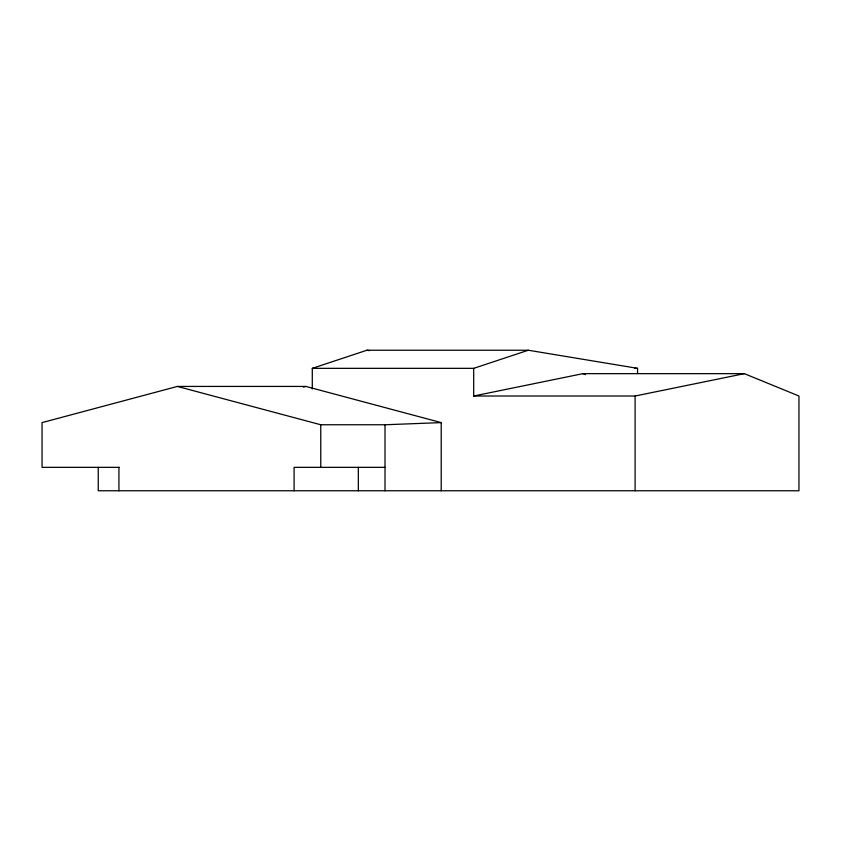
<?xml version="1.0" encoding="UTF-8"?>
<svg xmlns="http://www.w3.org/2000/svg" width="841" height="841" viewBox="0 0 841 841"><rect width="100%" height="100%" fill="white"/><g stroke="black" fill="none" stroke-linecap="round" stroke-linejoin="round"><path stroke-width="1.26" d="M312.295 388.973L312.295 368.337L366.918 350.234L528.316 350.234L637.552 368.337L637.552 373.362M312.295 368.337L473.693 368.337L528.316 350.234M441.21 490.766L441.21 422.613L305.872 386.429L177.388 386.429L42.05 422.613L42.05 467.344L119.159 467.344M303.328 387.112L305.872 386.429M473.693 368.337L473.693 396.016L582.929 373.656L744.338 373.656L798.95 396.016L798.95 490.766L98.25 490.766L98.25 467.344M473.693 396.016L635.102 396.016L744.338 373.656M177.388 386.429L320.768 424.758L385.01 424.758L441.21 422.613M634.923 368.337L637.552 368.337M385.01 467.344L294.087 467.344L294.087 490.766M366.918 350.234L369.483 350.655M582.929 373.656L585.357 374.644M635.102 396.016L635.102 490.766M385.01 424.758L385.01 490.766M358.329 467.344L358.329 490.766M320.768 424.758L320.768 467.344M118.938 467.344L118.938 490.766"/></g></svg>
